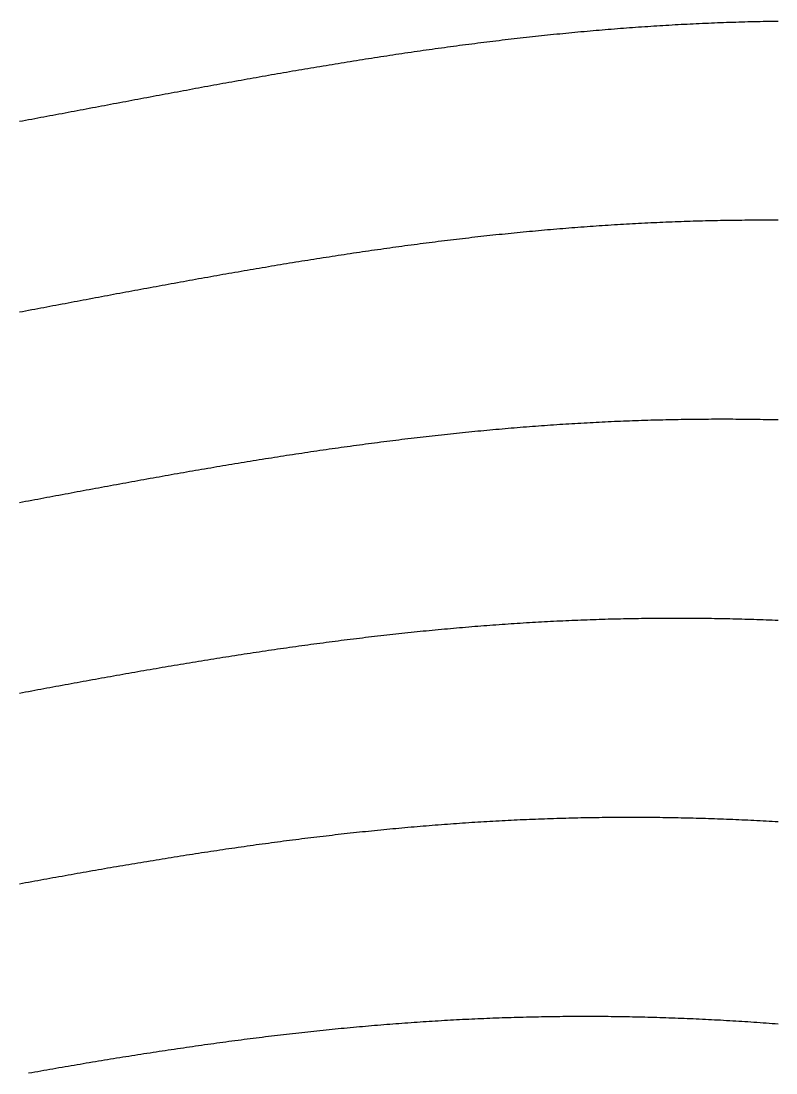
# Model space of a CAD drawing. Header units: millimetres. Extents: x 8 to 88, y 8 to 87.
# Drawn here: x 34.93 to 61.47, y 8 to 44.99 of the extents above; entities that cross this region are included whole.
import ezdxf

# ---------------------------------------------------------------- set-up
doc = ezdxf.new("R2010")
doc.units = ezdxf.units.MM
doc.layers.add('STUDY_GUIDES', color=7, linetype='Continuous')

msp = doc.modelspace()

# ---------------------------------------------------------------- linework, layer by layer
at = {"layer": 'STUDY_GUIDES'}
for points in [[(34.88, 41.4671), (34.9867, 41.4869), (35.0933, 41.5067), (35.2, 41.5265), (35.3067, 41.5464), (35.4133, 41.5663), (35.52, 41.5862), (35.6267, 41.6061), (35.7333, 41.6261), (35.84, 41.646), (35.9467, 41.666), (36.0533, 41.686), (36.16, 41.706), (36.2667, 41.726), (36.3733, 41.746), (36.48, 41.7661), (36.5867, 41.7861), (36.6933, 41.8062), (36.8, 41.8262), (36.9067, 41.8463), (37.0133, 41.8664), (37.12, 41.8865), (37.2267, 41.9066), (37.3333, 41.9267), (37.44, 41.9468), (37.5467, 41.9669), (37.6533, 41.987), (37.76, 42.0071), (37.8667, 42.0272), (37.9733, 42.0473), (38.08, 42.0674), (38.1867, 42.0875), (38.2933, 42.1076), (38.4, 42.1277), (38.5067, 42.1478), (38.6133, 42.1679), (38.72, 42.1879), (38.8267, 42.208), (38.9333, 42.228), (39.04, 42.2481), (39.1467, 42.2681), (39.2533, 42.2881), (39.36, 42.3081), (39.4667, 42.3281), (39.5733, 42.3481), (39.68, 42.3681), (39.7867, 42.388), (39.8933, 42.408), (40, 42.4279), (40.1067, 42.4478), (40.2133, 42.4676), (40.32, 42.4875), (40.4267, 42.5073), (40.5333, 42.5271), (40.64, 42.5469), (40.7467, 42.5666), (40.8533, 42.5864), (40.96, 42.6061), (41.0667, 42.6258), (41.1733, 42.6454), (41.28, 42.665), (41.3867, 42.6846), (41.4933, 42.7042), (41.6, 42.7237), (41.7067, 42.7432), (41.8133, 42.7627), (41.92, 42.7821), (42.0267, 42.8015), (42.1333, 42.8209), (42.24, 42.8402), (42.3467, 42.8595), (42.4533, 42.8787), (42.56, 42.8979), (42.6667, 42.9171), (42.7733, 42.9362), (42.88, 42.9553), (42.9867, 42.9743), (43.0933, 42.9933), (43.2, 43.0123), (43.3067, 43.0312), (43.4133, 43.05), (43.52, 43.0688), (43.6267, 43.0876), (43.7333, 43.1063), (43.84, 43.125), (43.9467, 43.1436), (44.0533, 43.1621), (44.16, 43.1807), (44.2667, 43.1991), (44.3733, 43.2175), (44.48, 43.2359), (44.5867, 43.2542), (44.6933, 43.2724), (44.8, 43.2906), (44.9067, 43.3087), (45.0133, 43.3268), (45.12, 43.3448), (45.2267, 43.3627), (45.3333, 43.3806), (45.44, 43.3984), (45.5467, 43.4162), (45.6533, 43.4339), (45.76, 43.4515), (45.8667, 43.469), (45.9733, 43.4865), (46.08, 43.504), (46.1867, 43.5213), (46.2933, 43.5386), (46.4, 43.5559), (46.5067, 43.573), (46.6133, 43.5901), (46.72, 43.6071), (46.8267, 43.6241), (46.9333, 43.6409), (47.04, 43.6577), (47.1467, 43.6744), (47.2533, 43.6911), (47.36, 43.7076), (47.4667, 43.7241), (47.5733, 43.7406), (47.68, 43.7569), (47.7867, 43.7732), (47.8933, 43.7893), (48, 43.8054), (48.1067, 43.8214), (48.2133, 43.8374), (48.32, 43.8532), (48.4267, 43.869), (48.5333, 43.8847), (48.64, 43.9003), (48.7467, 43.9158), (48.8533, 43.9312), (48.96, 43.9466), (49.0667, 43.9618), (49.1733, 43.977), (49.28, 43.9921), (49.3867, 44.0071), (49.4933, 44.022), (49.6, 44.0368), (49.7067, 44.0515), (49.8133, 44.0661), (49.92, 44.0806), (50.0267, 44.0951), (50.1333, 44.1094), (50.24, 44.1237), (50.3467, 44.1378), (50.4533, 44.1519), (50.56, 44.1658), (50.6667, 44.1797), (50.7733, 44.1935), (50.88, 44.2071), (50.9867, 44.2207), (51.0933, 44.2342), (51.2, 44.2475), (51.3067, 44.2608), (51.4133, 44.274), (51.52, 44.287), (51.6267, 44.3), (51.7333, 44.3129), (51.84, 44.3256), (51.9467, 44.3383), (52.0533, 44.3508), (52.16, 44.3632), (52.2667, 44.3756), (52.3733, 44.3878), (52.48, 44.3999), (52.5867, 44.4119), (52.6933, 44.4238), (52.8, 44.4356), (52.9067, 44.4473), (53.0133, 44.4589), (53.12, 44.4703), (53.2267, 44.4817), (53.3333, 44.4929), (53.44, 44.5041), (53.5467, 44.5151), (53.6533, 44.526), (53.76, 44.5368), (53.8667, 44.5475), (53.9733, 44.558), (54.08, 44.5685), (54.1867, 44.5788), (54.2933, 44.589), (54.4, 44.5991), (54.5067, 44.6091), (54.6133, 44.619), (54.72, 44.6287), (54.8267, 44.6383), (54.9333, 44.6478), (55.04, 44.6572), (55.1467, 44.6665), (55.2533, 44.6757), (55.36, 44.6847), (55.4667, 44.6936), (55.5733, 44.7024), (55.68, 44.7111), (55.7867, 44.7196), (55.8933, 44.728), (56, 44.7364), (56.1067, 44.7445), (56.2133, 44.7526), (56.32, 44.7605), (56.4267, 44.7683), (56.5333, 44.776), (56.64, 44.7836), (56.7467, 44.791), (56.8533, 44.7983), (56.96, 44.8055), (57.0667, 44.8126), (57.1733, 44.8195), (57.28, 44.8263), (57.3867, 44.833), (57.4933, 44.8395), (57.6, 44.846), (57.7067, 44.8523), (57.8133, 44.8584), (57.92, 44.8645), (58.0267, 44.8704), (58.1333, 44.8762), (58.24, 44.8818), (58.3467, 44.8873), (58.4533, 44.8927), (58.56, 44.898), (58.6667, 44.9031), (58.7733, 44.9081), (58.88, 44.913), (58.9867, 44.9177), (59.0933, 44.9223), (59.2, 44.9268), (59.3067, 44.9312), (59.4133, 44.9354), (59.52, 44.9395), (59.6267, 44.9434), (59.7333, 44.9472), (59.84, 44.9509), (59.9467, 44.9545), (60.0533, 44.9579), (60.16, 44.9612), (60.2667, 44.9644), (60.3733, 44.9674), (60.48, 44.9703), (60.5867, 44.973), (60.6933, 44.9757), (60.8, 44.9781), (60.9067, 44.9805), (61.0133, 44.9827), (61.12, 44.9848), (61.2267, 44.9868), (61.3333, 44.9886), (61.44, 44.9903), (61.5467, 44.9918)], [(34.88, 34.7645), (34.9867, 34.7845), (35.0933, 34.8046), (35.2, 34.8247), (35.3067, 34.8447), (35.4133, 34.8648), (35.52, 34.8849), (35.6267, 34.905), (35.7333, 34.9251), (35.84, 34.9452), (35.9467, 34.9653), (36.0533, 34.9854), (36.16, 35.0055), (36.2667, 35.0256), (36.3733, 35.0457), (36.48, 35.0658), (36.5867, 35.0859), (36.6933, 35.106), (36.8, 35.1261), (36.9067, 35.1462), (37.0133, 35.1663), (37.12, 35.1863), (37.2267, 35.2064), (37.3333, 35.2265), (37.44, 35.2465), (37.5467, 35.2665), (37.6533, 35.2866), (37.76, 35.3066), (37.8667, 35.3266), (37.9733, 35.3465), (38.08, 35.3665), (38.1867, 35.3864), (38.2933, 35.4064), (38.4, 35.4263), (38.5067, 35.4462), (38.6133, 35.4661), (38.72, 35.4859), (38.8267, 35.5057), (38.9333, 35.5255), (39.04, 35.5453), (39.1467, 35.5651), (39.2533, 35.5848), (39.36, 35.6045), (39.4667, 35.6242), (39.5733, 35.6439), (39.68, 35.6635), (39.7867, 35.6831), (39.8933, 35.7026), (40, 35.7222), (40.1067, 35.7417), (40.2133, 35.7611), (40.32, 35.7806), (40.4267, 35.8), (40.5333, 35.8193), (40.64, 35.8386), (40.7467, 35.8579), (40.8533, 35.8772), (40.96, 35.8964), (41.0667, 35.9155), (41.1733, 35.9347), (41.28, 35.9538), (41.3867, 35.9728), (41.4933, 35.9918), (41.6, 36.0108), (41.7067, 36.0297), (41.8133, 36.0485), (41.92, 36.0673), (42.0267, 36.0861), (42.1333, 36.1048), (42.24, 36.1235), (42.3467, 36.1421), (42.4533, 36.1607), (42.56, 36.1792), (42.6667, 36.1976), (42.7733, 36.2161), (42.88, 36.2344), (42.9867, 36.2527), (43.0933, 36.2709), (43.2, 36.2891), (43.3067, 36.3073), (43.4133, 36.3253), (43.52, 36.3433), (43.6267, 36.3613), (43.7333, 36.3792), (43.84, 36.397), (43.9467, 36.4148), (44.0533, 36.4325), (44.16, 36.4501), (44.2667, 36.4677), (44.3733, 36.4852), (44.48, 36.5026), (44.5867, 36.52), (44.6933, 36.5373), (44.8, 36.5545), (44.9067, 36.5717), (45.0133, 36.5887), (45.12, 36.6058), (45.2267, 36.6227), (45.3333, 36.6396), (45.44, 36.6564), (45.5467, 36.6731), (45.6533, 36.6898), (45.76, 36.7063), (45.8667, 36.7228), (45.9733, 36.7393), (46.08, 36.7556), (46.1867, 36.7719), (46.2933, 36.7881), (46.4, 36.8042), (46.5067, 36.8202), (46.6133, 36.8361), (46.72, 36.852), (46.8267, 36.8678), (46.9333, 36.8834), (47.04, 36.8991), (47.1467, 36.9146), (47.2533, 36.93), (47.36, 36.9454), (47.4667, 36.9606), (47.5733, 36.9758), (47.68, 36.9909), (47.7867, 37.0059), (47.8933, 37.0208), (48, 37.0356), (48.1067, 37.0503), (48.2133, 37.065), (48.32, 37.0795), (48.4267, 37.0939), (48.5333, 37.1083), (48.64, 37.1225), (48.7467, 37.1367), (48.8533, 37.1508), (48.96, 37.1647), (49.0667, 37.1786), (49.1733, 37.1924), (49.28, 37.2061), (49.3867, 37.2196), (49.4933, 37.2331), (49.6, 37.2465), (49.7067, 37.2598), (49.8133, 37.2729), (49.92, 37.286), (50.0267, 37.299), (50.1333, 37.3118), (50.24, 37.3246), (50.3467, 37.3373), (50.4533, 37.3498), (50.56, 37.3623), (50.6667, 37.3746), (50.7733, 37.3868), (50.88, 37.399), (50.9867, 37.411), (51.0933, 37.4229), (51.2, 37.4347), (51.3067, 37.4464), (51.4133, 37.458), (51.52, 37.4694), (51.6267, 37.4808), (51.7333, 37.4921), (51.84, 37.5032), (51.9467, 37.5142), (52.0533, 37.5251), (52.16, 37.5359), (52.2667, 37.5466), (52.3733, 37.5572), (52.48, 37.5676), (52.5867, 37.578), (52.6933, 37.5882), (52.8, 37.5983), (52.9067, 37.6083), (53.0133, 37.6182), (53.12, 37.6279), (53.2267, 37.6376), (53.3333, 37.6471), (53.44, 37.6565), (53.5467, 37.6658), (53.6533, 37.6749), (53.76, 37.684), (53.8667, 37.6929), (53.9733, 37.7017), (54.08, 37.7104), (54.1867, 37.7189), (54.2933, 37.7274), (54.4, 37.7357), (54.5067, 37.7439), (54.6133, 37.752), (54.72, 37.7599), (54.8267, 37.7677), (54.9333, 37.7754), (55.04, 37.783), (55.1467, 37.7904), (55.2533, 37.7978), (55.36, 37.8049), (55.4667, 37.812), (55.5733, 37.819), (55.68, 37.8258), (55.7867, 37.8325), (55.8933, 37.839), (56, 37.8455), (56.1067, 37.8518), (56.2133, 37.8579), (56.32, 37.864), (56.4267, 37.8699), (56.5333, 37.8757), (56.64, 37.8814), (56.7467, 37.8869), (56.8533, 37.8923), (56.96, 37.8976), (57.0667, 37.9027), (57.1733, 37.9077), (57.28, 37.9126), (57.3867, 37.9174), (57.4933, 37.922), (57.6, 37.9265), (57.7067, 37.9308), (57.8133, 37.9351), (57.92, 37.9392), (58.0267, 37.9431), (58.1333, 37.947), (58.24, 37.9506), (58.3467, 37.9542), (58.4533, 37.9576), (58.56, 37.9609), (58.6667, 37.9641), (58.7733, 37.9671), (58.88, 37.9701), (58.9867, 37.9728), (59.0933, 37.9755), (59.2, 37.978), (59.3067, 37.9803), (59.4133, 37.9825), (59.52, 37.9846), (59.6267, 37.9866), (59.7333, 37.9884), (59.84, 37.9901), (59.9467, 37.9917), (60.0533, 37.9931), (60.16, 37.9944), (60.2667, 37.9956), (60.3733, 37.9966), (60.48, 37.9975), (60.5867, 37.9982), (60.6933, 37.9989), (60.8, 37.9994), (60.9067, 37.9997), (61.0133, 37.9999), (61.12, 38), (61.2267, 37.9999), (61.3333, 37.9998), (61.44, 37.9994), (61.5467, 37.999)], [(34.88, 28.0642), (34.9867, 28.0843), (35.0933, 28.1044), (35.2, 28.1245), (35.3067, 28.1446), (35.4133, 28.1647), (35.52, 28.1848), (35.6267, 28.2048), (35.7333, 28.2249), (35.84, 28.2449), (35.9467, 28.2649), (36.0533, 28.285), (36.16, 28.305), (36.2667, 28.325), (36.3733, 28.345), (36.48, 28.3649), (36.5867, 28.3849), (36.6933, 28.4048), (36.8, 28.4247), (36.9067, 28.4446), (37.0133, 28.4645), (37.12, 28.4843), (37.2267, 28.5042), (37.3333, 28.524), (37.44, 28.5438), (37.5467, 28.5635), (37.6533, 28.5833), (37.76, 28.603), (37.8667, 28.6226), (37.9733, 28.6423), (38.08, 28.6619), (38.1867, 28.6815), (38.2933, 28.7011), (38.4, 28.7206), (38.5067, 28.7401), (38.6133, 28.7596), (38.72, 28.779), (38.8267, 28.7984), (38.9333, 28.8178), (39.04, 28.8371), (39.1467, 28.8564), (39.2533, 28.8757), (39.36, 28.8949), (39.4667, 28.914), (39.5733, 28.9332), (39.68, 28.9522), (39.7867, 28.9713), (39.8933, 28.9903), (40, 29.0093), (40.1067, 29.0282), (40.2133, 29.047), (40.32, 29.0658), (40.4267, 29.0846), (40.5333, 29.1033), (40.64, 29.122), (40.7467, 29.1406), (40.8533, 29.1592), (40.96, 29.1777), (41.0667, 29.1962), (41.1733, 29.2146), (41.28, 29.233), (41.3867, 29.2513), (41.4933, 29.2695), (41.6, 29.2877), (41.7067, 29.3058), (41.8133, 29.3239), (41.92, 29.3419), (42.0267, 29.3599), (42.1333, 29.3778), (42.24, 29.3956), (42.3467, 29.4133), (42.4533, 29.4311), (42.56, 29.4487), (42.6667, 29.4663), (42.7733, 29.4838), (42.88, 29.5012), (42.9867, 29.5186), (43.0933, 29.5359), (43.2, 29.5531), (43.3067, 29.5703), (43.4133, 29.5874), (43.52, 29.6044), (43.6267, 29.6214), (43.7333, 29.6383), (43.84, 29.6551), (43.9467, 29.6718), (44.0533, 29.6884), (44.16, 29.705), (44.2667, 29.7215), (44.3733, 29.738), (44.48, 29.7543), (44.5867, 29.7706), (44.6933, 29.7868), (44.8, 29.8029), (44.9067, 29.8189), (45.0133, 29.8349), (45.12, 29.8507), (45.2267, 29.8665), (45.3333, 29.8822), (45.44, 29.8978), (45.5467, 29.9134), (45.6533, 29.9288), (45.76, 29.9442), (45.8667, 29.9594), (45.9733, 29.9746), (46.08, 29.9897), (46.1867, 30.0047), (46.2933, 30.0196), (46.4, 30.0344), (46.5067, 30.0492), (46.6133, 30.0638), (46.72, 30.0783), (46.8267, 30.0928), (46.9333, 30.1072), (47.04, 30.1214), (47.1467, 30.1356), (47.2533, 30.1497), (47.36, 30.1636), (47.4667, 30.1775), (47.5733, 30.1913), (47.68, 30.205), (47.7867, 30.2186), (47.8933, 30.2321), (48, 30.2454), (48.1067, 30.2587), (48.2133, 30.2719), (48.32, 30.285), (48.4267, 30.298), (48.5333, 30.3108), (48.64, 30.3236), (48.7467, 30.3363), (48.8533, 30.3488), (48.96, 30.3613), (49.0667, 30.3736), (49.1733, 30.3859), (49.28, 30.398), (49.3867, 30.41), (49.4933, 30.422), (49.6, 30.4338), (49.7067, 30.4455), (49.8133, 30.4571), (49.92, 30.4685), (50.0267, 30.4799), (50.1333, 30.4912), (50.24, 30.5023), (50.3467, 30.5133), (50.4533, 30.5243), (50.56, 30.5351), (50.6667, 30.5458), (50.7733, 30.5564), (50.88, 30.5668), (50.9867, 30.5772), (51.0933, 30.5874), (51.2, 30.5975), (51.3067, 30.6075), (51.4133, 30.6174), (51.52, 30.6272), (51.6267, 30.6368), (51.7333, 30.6463), (51.84, 30.6558), (51.9467, 30.6651), (52.0533, 30.6742), (52.16, 30.6833), (52.2667, 30.6922), (52.3733, 30.701), (52.48, 30.7097), (52.5867, 30.7183), (52.6933, 30.7267), (52.8, 30.735), (52.9067, 30.7432), (53.0133, 30.7513), (53.12, 30.7593), (53.2267, 30.7671), (53.3333, 30.7748), (53.44, 30.7824), (53.5467, 30.7898), (53.6533, 30.7972), (53.76, 30.8044), (53.8667, 30.8115), (53.9733, 30.8184), (54.08, 30.8252), (54.1867, 30.8319), (54.2933, 30.8385), (54.4, 30.845), (54.5067, 30.8513), (54.6133, 30.8575), (54.72, 30.8635), (54.8267, 30.8694), (54.9333, 30.8752), (55.04, 30.8809), (55.1467, 30.8865), (55.2533, 30.8919), (55.36, 30.8972), (55.4667, 30.9023), (55.5733, 30.9073), (55.68, 30.9122), (55.7867, 30.917), (55.8933, 30.9216), (56, 30.9261), (56.1067, 30.9305), (56.2133, 30.9347), (56.32, 30.9388), (56.4267, 30.9428), (56.5333, 30.9467), (56.64, 30.9504), (56.7467, 30.9539), (56.8533, 30.9574), (56.96, 30.9607), (57.0667, 30.9639), (57.1733, 30.9669), (57.28, 30.9698), (57.3867, 30.9726), (57.4933, 30.9752), (57.6, 30.9778), (57.7067, 30.9801), (57.8133, 30.9824), (57.92, 30.9845), (58.0267, 30.9865), (58.1333, 30.9883), (58.24, 30.99), (58.3467, 30.9916), (58.4533, 30.993), (58.56, 30.9943), (58.6667, 30.9955), (58.7733, 30.9965), (58.88, 30.9974), (58.9867, 30.9982), (59.0933, 30.9988), (59.2, 30.9993), (59.3067, 30.9997), (59.4133, 30.9999), (59.52, 31), (59.6267, 31), (59.7333, 30.9998), (59.84, 30.9995), (59.9467, 30.999), (60.0533, 30.9984), (60.16, 30.9977), (60.2667, 30.9969), (60.3733, 30.9959), (60.48, 30.9948), (60.5867, 30.9935), (60.6933, 30.9921), (60.8, 30.9906), (60.9067, 30.9889), (61.0133, 30.9871), (61.12, 30.9852), (61.2267, 30.9832), (61.3333, 30.981), (61.44, 30.9786), (61.5467, 30.9762)], [(34.88, 21.3633), (34.9867, 21.3833), (35.0933, 21.4032), (35.2, 21.4231), (35.3067, 21.443), (35.4133, 21.4629), (35.52, 21.4828), (35.6267, 21.5026), (35.7333, 21.5224), (35.84, 21.5422), (35.9467, 21.562), (36.0533, 21.5817), (36.16, 21.6014), (36.2667, 21.6211), (36.3733, 21.6407), (36.48, 21.6604), (36.5867, 21.68), (36.6933, 21.6995), (36.8, 21.7191), (36.9067, 21.7386), (37.0133, 21.758), (37.12, 21.7775), (37.2267, 21.7969), (37.3333, 21.8163), (37.44, 21.8356), (37.5467, 21.8549), (37.6533, 21.8741), (37.76, 21.8933), (37.8667, 21.9125), (37.9733, 21.9316), (38.08, 21.9507), (38.1867, 21.9698), (38.2933, 21.9888), (38.4, 22.0078), (38.5067, 22.0267), (38.6133, 22.0455), (38.72, 22.0644), (38.8267, 22.0831), (38.9333, 22.1019), (39.04, 22.1205), (39.1467, 22.1392), (39.2533, 22.1577), (39.36, 22.1763), (39.4667, 22.1947), (39.5733, 22.2131), (39.68, 22.2315), (39.7867, 22.2498), (39.8933, 22.2681), (40, 22.2863), (40.1067, 22.3044), (40.2133, 22.3225), (40.32, 22.3405), (40.4267, 22.3584), (40.5333, 22.3763), (40.64, 22.3942), (40.7467, 22.4119), (40.8533, 22.4297), (40.96, 22.4473), (41.0667, 22.4649), (41.1733, 22.4824), (41.28, 22.4998), (41.3867, 22.5172), (41.4933, 22.5345), (41.6, 22.5518), (41.7067, 22.5689), (41.8133, 22.586), (41.92, 22.6031), (42.0267, 22.62), (42.1333, 22.6369), (42.24, 22.6537), (42.3467, 22.6705), (42.4533, 22.6871), (42.56, 22.7037), (42.6667, 22.7202), (42.7733, 22.7367), (42.88, 22.753), (42.9867, 22.7693), (43.0933, 22.7855), (43.2, 22.8016), (43.3067, 22.8176), (43.4133, 22.8336), (43.52, 22.8495), (43.6267, 22.8653), (43.7333, 22.881), (43.84, 22.8966), (43.9467, 22.9121), (44.0533, 22.9276), (44.16, 22.9429), (44.2667, 22.9582), (44.3733, 22.9734), (44.48, 22.9885), (44.5867, 23.0035), (44.6933, 23.0184), (44.8, 23.0333), (44.9067, 23.048), (45.0133, 23.0626), (45.12, 23.0772), (45.2267, 23.0917), (45.3333, 23.106), (45.44, 23.1203), (45.5467, 23.1345), (45.6533, 23.1486), (45.76, 23.1625), (45.8667, 23.1764), (45.9733, 23.1902), (46.08, 23.2039), (46.1867, 23.2175), (46.2933, 23.231), (46.4, 23.2444), (46.5067, 23.2577), (46.6133, 23.2709), (46.72, 23.2839), (46.8267, 23.2969), (46.9333, 23.3098), (47.04, 23.3226), (47.1467, 23.3353), (47.2533, 23.3478), (47.36, 23.3603), (47.4667, 23.3727), (47.5733, 23.3849), (47.68, 23.3971), (47.7867, 23.4091), (47.8933, 23.421), (48, 23.4328), (48.1067, 23.4445), (48.2133, 23.4561), (48.32, 23.4676), (48.4267, 23.479), (48.5333, 23.4903), (48.64, 23.5014), (48.7467, 23.5125), (48.8533, 23.5234), (48.96, 23.5342), (49.0667, 23.5449), (49.1733, 23.5555), (49.28, 23.566), (49.3867, 23.5764), (49.4933, 23.5866), (49.6, 23.5967), (49.7067, 23.6067), (49.8133, 23.6166), (49.92, 23.6264), (50.0267, 23.6361), (50.1333, 23.6456), (50.24, 23.655), (50.3467, 23.6643), (50.4533, 23.6735), (50.56, 23.6826), (50.6667, 23.6915), (50.7733, 23.7003), (50.88, 23.709), (50.9867, 23.7176), (51.0933, 23.7261), (51.2, 23.7344), (51.3067, 23.7426), (51.4133, 23.7507), (51.52, 23.7586), (51.6267, 23.7665), (51.7333, 23.7742), (51.84, 23.7818), (51.9467, 23.7893), (52.0533, 23.7966), (52.16, 23.8038), (52.2667, 23.8109), (52.3733, 23.8179), (52.48, 23.8247), (52.5867, 23.8314), (52.6933, 23.838), (52.8, 23.8444), (52.9067, 23.8508), (53.0133, 23.857), (53.12, 23.863), (53.2267, 23.869), (53.3333, 23.8748), (53.44, 23.8805), (53.5467, 23.886), (53.6533, 23.8915), (53.76, 23.8967), (53.8667, 23.9019), (53.9733, 23.9069), (54.08, 23.9119), (54.1867, 23.9166), (54.2933, 23.9213), (54.4, 23.9258), (54.5067, 23.9302), (54.6133, 23.9344), (54.72, 23.9385), (54.8267, 23.9425), (54.9333, 23.9464), (55.04, 23.9501), (55.1467, 23.9537), (55.2533, 23.9571), (55.36, 23.9604), (55.4667, 23.9636), (55.5733, 23.9667), (55.68, 23.9696), (55.7867, 23.9724), (55.8933, 23.975), (56, 23.9776), (56.1067, 23.98), (56.2133, 23.9822), (56.32, 23.9843), (56.4267, 23.9863), (56.5333, 23.9882), (56.64, 23.9899), (56.7467, 23.9915), (56.8533, 23.9929), (56.96, 23.9942), (57.0667, 23.9954), (57.1733, 23.9964), (57.28, 23.9974), (57.3867, 23.9981), (57.4933, 23.9988), (57.6, 23.9993), (57.7067, 23.9997), (57.8133, 23.9999), (57.92, 24), (58.0267, 24), (58.1333, 23.9998), (58.24, 23.9995), (58.3467, 23.9991), (58.4533, 23.9985), (58.56, 23.9978), (58.6667, 23.9969), (58.7733, 23.996), (58.88, 23.9949), (58.9867, 23.9936), (59.0933, 23.9922), (59.2, 23.9907), (59.3067, 23.9891), (59.4133, 23.9873), (59.52, 23.9854), (59.6267, 23.9833), (59.7333, 23.9811), (59.84, 23.9788), (59.9467, 23.9764), (60.0533, 23.9738), (60.16, 23.9711), (60.2667, 23.9682), (60.3733, 23.9652), (60.48, 23.9621), (60.5867, 23.9589), (60.6933, 23.9555), (60.8, 23.952), (60.9067, 23.9483), (61.0133, 23.9445), (61.12, 23.9406), (61.2267, 23.9366), (61.3333, 23.9324), (61.44, 23.9281), (61.5467, 23.9236)], [(34.88, 14.6588), (34.9867, 14.6784), (35.0933, 14.698), (35.2, 14.7175), (35.3067, 14.737), (35.4133, 14.7565), (35.52, 14.7759), (35.6267, 14.7954), (35.7333, 14.8147), (35.84, 14.8341), (35.9467, 14.8533), (36.0533, 14.8726), (36.16, 14.8918), (36.2667, 14.911), (36.3733, 14.9301), (36.48, 14.9492), (36.5867, 14.9683), (36.6933, 14.9873), (36.8, 15.0063), (36.9067, 15.0252), (37.0133, 15.044), (37.12, 15.0629), (37.2267, 15.0816), (37.3333, 15.1004), (37.44, 15.1191), (37.5467, 15.1377), (37.6533, 15.1563), (37.76, 15.1748), (37.8667, 15.1933), (37.9733, 15.2117), (38.08, 15.2301), (38.1867, 15.2484), (38.2933, 15.2666), (38.4, 15.2848), (38.5067, 15.303), (38.6133, 15.321), (38.72, 15.3391), (38.8267, 15.357), (38.9333, 15.3749), (39.04, 15.3928), (39.1467, 15.4105), (39.2533, 15.4283), (39.36, 15.4459), (39.4667, 15.4635), (39.5733, 15.481), (39.68, 15.4985), (39.7867, 15.5158), (39.8933, 15.5332), (40, 15.5504), (40.1067, 15.5676), (40.2133, 15.5847), (40.32, 15.6017), (40.4267, 15.6187), (40.5333, 15.6356), (40.64, 15.6524), (40.7467, 15.6691), (40.8533, 15.6858), (40.96, 15.7024), (41.0667, 15.7189), (41.1733, 15.7354), (41.28, 15.7517), (41.3867, 15.768), (41.4933, 15.7842), (41.6, 15.8003), (41.7067, 15.8164), (41.8133, 15.8323), (41.92, 15.8482), (42.0267, 15.864), (42.1333, 15.8797), (42.24, 15.8954), (42.3467, 15.9109), (42.4533, 15.9264), (42.56, 15.9417), (42.6667, 15.957), (42.7733, 15.9722), (42.88, 15.9873), (42.9867, 16.0023), (43.0933, 16.0173), (43.2, 16.0321), (43.3067, 16.0468), (43.4133, 16.0615), (43.52, 16.076), (43.6267, 16.0905), (43.7333, 16.1049), (43.84, 16.1192), (43.9467, 16.1334), (44.0533, 16.1474), (44.16, 16.1614), (44.2667, 16.1753), (44.3733, 16.1891), (44.48, 16.2028), (44.5867, 16.2164), (44.6933, 16.2299), (44.8, 16.2433), (44.9067, 16.2566), (45.0133, 16.2698), (45.12, 16.2829), (45.2267, 16.2959), (45.3333, 16.3088), (45.44, 16.3216), (45.5467, 16.3343), (45.6533, 16.3468), (45.76, 16.3593), (45.8667, 16.3717), (45.9733, 16.3839), (46.08, 16.3961), (46.1867, 16.4081), (46.2933, 16.4201), (46.4, 16.4319), (46.5067, 16.4436), (46.6133, 16.4552), (46.72, 16.4667), (46.8267, 16.4781), (46.9333, 16.4894), (47.04, 16.5006), (47.1467, 16.5116), (47.2533, 16.5225), (47.36, 16.5334), (47.4667, 16.5441), (47.5733, 16.5547), (47.68, 16.5652), (47.7867, 16.5755), (47.8933, 16.5858), (48, 16.5959), (48.1067, 16.6059), (48.2133, 16.6158), (48.32, 16.6256), (48.4267, 16.6353), (48.5333, 16.6448), (48.64, 16.6543), (48.7467, 16.6636), (48.8533, 16.6728), (48.96, 16.6819), (49.0667, 16.6908), (49.1733, 16.6996), (49.28, 16.7083), (49.3867, 16.7169), (49.4933, 16.7254), (49.6, 16.7337), (49.7067, 16.742), (49.8133, 16.75), (49.92, 16.758), (50.0267, 16.7659), (50.1333, 16.7736), (50.24, 16.7812), (50.3467, 16.7887), (50.4533, 16.796), (50.56, 16.8032), (50.6667, 16.8103), (50.7733, 16.8173), (50.88, 16.8242), (50.9867, 16.8309), (51.0933, 16.8375), (51.2, 16.8439), (51.3067, 16.8503), (51.4133, 16.8565), (51.52, 16.8626), (51.6267, 16.8685), (51.7333, 16.8743), (51.84, 16.88), (51.9467, 16.8856), (52.0533, 16.891), (52.16, 16.8963), (52.2667, 16.9015), (52.3733, 16.9066), (52.48, 16.9115), (52.5867, 16.9163), (52.6933, 16.9209), (52.8, 16.9254), (52.9067, 16.9298), (53.0133, 16.9341), (53.12, 16.9382), (53.2267, 16.9422), (53.3333, 16.9461), (53.44, 16.9498), (53.5467, 16.9534), (53.6533, 16.9568), (53.76, 16.9602), (53.8667, 16.9634), (53.9733, 16.9664), (54.08, 16.9694), (54.1867, 16.9722), (54.2933, 16.9748), (54.4, 16.9774), (54.5067, 16.9798), (54.6133, 16.982), (54.72, 16.9842), (54.8267, 16.9862), (54.9333, 16.988), (55.04, 16.9897), (55.1467, 16.9913), (55.2533, 16.9928), (55.36, 16.9941), (55.4667, 16.9953), (55.5733, 16.9964), (55.68, 16.9973), (55.7867, 16.9981), (55.8933, 16.9987), (56, 16.9992), (56.1067, 16.9996), (56.2133, 16.9999), (56.32, 17), (56.4267, 17), (56.5333, 16.9998), (56.64, 16.9995), (56.7467, 16.9991), (56.8533, 16.9985), (56.96, 16.9978), (57.0667, 16.997), (57.1733, 16.996), (57.28, 16.9949), (57.3867, 16.9937), (57.4933, 16.9923), (57.6, 16.9908), (57.7067, 16.9892), (57.8133, 16.9874), (57.92, 16.9855), (58.0267, 16.9835), (58.1333, 16.9813), (58.24, 16.979), (58.3467, 16.9766), (58.4533, 16.974), (58.56, 16.9713), (58.6667, 16.9684), (58.7733, 16.9655), (58.88, 16.9624), (58.9867, 16.9591), (59.0933, 16.9557), (59.2, 16.9522), (59.3067, 16.9486), (59.4133, 16.9448), (59.52, 16.9409), (59.6267, 16.9369), (59.7333, 16.9327), (59.84, 16.9284), (59.9467, 16.924), (60.0533, 16.9194), (60.16, 16.9147), (60.2667, 16.9099), (60.3733, 16.9049), (60.48, 16.8999), (60.5867, 16.8946), (60.6933, 16.8893), (60.8, 16.8838), (60.9067, 16.8782), (61.0133, 16.8725), (61.12, 16.8666), (61.2267, 16.8606), (61.3333, 16.8545), (61.44, 16.8482), (61.5467, 16.8419)], [(35.2, 8.0048), (35.3067, 8.0237), (35.4133, 8.0425), (35.52, 8.0614), (35.6267, 8.0802), (35.7333, 8.0989), (35.84, 8.1176), (35.9467, 8.1362), (36.0533, 8.1548), (36.16, 8.1733), (36.2667, 8.1918), (36.3733, 8.2102), (36.48, 8.2286), (36.5867, 8.2469), (36.6933, 8.2652), (36.8, 8.2834), (36.9067, 8.3015), (37.0133, 8.3196), (37.12, 8.3376), (37.2267, 8.3556), (37.3333, 8.3735), (37.44, 8.3913), (37.5467, 8.4091), (37.6533, 8.4268), (37.76, 8.4445), (37.8667, 8.4621), (37.9733, 8.4796), (38.08, 8.4971), (38.1867, 8.5145), (38.2933, 8.5318), (38.4, 8.549), (38.5067, 8.5662), (38.6133, 8.5833), (38.72, 8.6004), (38.8267, 8.6173), (38.9333, 8.6342), (39.04, 8.6511), (39.1467, 8.6678), (39.2533, 8.6845), (39.36, 8.7011), (39.4667, 8.7176), (39.5733, 8.7341), (39.68, 8.7504), (39.7867, 8.7667), (39.8933, 8.7829), (40, 8.7991), (40.1067, 8.8151), (40.2133, 8.8311), (40.32, 8.847), (40.4267, 8.8628), (40.5333, 8.8785), (40.64, 8.8941), (40.7467, 8.9097), (40.8533, 8.9251), (40.96, 8.9405), (41.0667, 8.9558), (41.1733, 8.971), (41.28, 8.9861), (41.3867, 9.0011), (41.4933, 9.0161), (41.6, 9.0309), (41.7067, 9.0457), (41.8133, 9.0603), (41.92, 9.0749), (42.0267, 9.0894), (42.1333, 9.1038), (42.24, 9.118), (42.3467, 9.1322), (42.4533, 9.1463), (42.56, 9.1603), (42.6667, 9.1742), (42.7733, 9.188), (42.88, 9.2017), (42.9867, 9.2153), (43.0933, 9.2289), (43.2, 9.2423), (43.3067, 9.2556), (43.4133, 9.2688), (43.52, 9.2819), (43.6267, 9.2949), (43.7333, 9.3078), (43.84, 9.3206), (43.9467, 9.3333), (44.0533, 9.3459), (44.16, 9.3583), (44.2667, 9.3707), (44.3733, 9.383), (44.48, 9.3951), (44.5867, 9.4072), (44.6933, 9.4191), (44.8, 9.431), (44.9067, 9.4427), (45.0133, 9.4543), (45.12, 9.4658), (45.2267, 9.4772), (45.3333, 9.4885), (45.44, 9.4997), (45.5467, 9.5107), (45.6533, 9.5217), (45.76, 9.5325), (45.8667, 9.5432), (45.9733, 9.5538), (46.08, 9.5643), (46.1867, 9.5747), (46.2933, 9.585), (46.4, 9.5951), (46.5067, 9.6052), (46.6133, 9.6151), (46.72, 9.6249), (46.8267, 9.6345), (46.9333, 9.6441), (47.04, 9.6535), (47.1467, 9.6629), (47.2533, 9.6721), (47.36, 9.6811), (47.4667, 9.6901), (47.5733, 9.6989), (47.68, 9.7077), (47.7867, 9.7163), (47.8933, 9.7247), (48, 9.7331), (48.1067, 9.7413), (48.2133, 9.7494), (48.32, 9.7574), (48.4267, 9.7653), (48.5333, 9.773), (48.64, 9.7806), (48.7467, 9.7881), (48.8533, 9.7954), (48.96, 9.8027), (49.0667, 9.8098), (49.1733, 9.8168), (49.28, 9.8236), (49.3867, 9.8304), (49.4933, 9.837), (49.6, 9.8434), (49.7067, 9.8498), (49.8133, 9.856), (49.92, 9.8621), (50.0267, 9.868), (50.1333, 9.8739), (50.24, 9.8796), (50.3467, 9.8852), (50.4533, 9.8906), (50.56, 9.8959), (50.6667, 9.9011), (50.7733, 9.9062), (50.88, 9.9111), (50.9867, 9.9159), (51.0933, 9.9205), (51.2, 9.9251), (51.3067, 9.9295), (51.4133, 9.9337), (51.52, 9.9379), (51.6267, 9.9419), (51.7333, 9.9458), (51.84, 9.9495), (51.9467, 9.9531), (52.0533, 9.9566), (52.16, 9.9599), (52.2667, 9.9631), (52.3733, 9.9662), (52.48, 9.9691), (52.5867, 9.972), (52.6933, 9.9746), (52.8, 9.9772), (52.9067, 9.9796), (53.0133, 9.9819), (53.12, 9.984), (53.2267, 9.986), (53.3333, 9.9879), (53.44, 9.9896), (53.5467, 9.9912), (53.6533, 9.9927), (53.76, 9.994), (53.8667, 9.9952), (53.9733, 9.9963), (54.08, 9.9972), (54.1867, 9.998), (54.2933, 9.9987), (54.4, 9.9992), (54.5067, 9.9996), (54.6133, 9.9999), (54.72, 10), (54.8267, 10), (54.9333, 9.9998), (55.04, 9.9996), (55.1467, 9.9991), (55.2533, 9.9986), (55.36, 9.9979), (55.4667, 9.9971), (55.5733, 9.9961), (55.68, 9.995), (55.7867, 9.9938), (55.8933, 9.9925), (56, 9.991), (56.1067, 9.9893), (56.2133, 9.9876), (56.32, 9.9857), (56.4267, 9.9837), (56.5333, 9.9815), (56.64, 9.9792), (56.7467, 9.9768), (56.8533, 9.9742), (56.96, 9.9715), (57.0667, 9.9687), (57.1733, 9.9657), (57.28, 9.9626), (57.3867, 9.9594), (57.4933, 9.956), (57.6, 9.9525), (57.7067, 9.9489), (57.8133, 9.9451), (57.92, 9.9412), (58.0267, 9.9372), (58.1333, 9.933), (58.24, 9.9288), (58.3467, 9.9243), (58.4533, 9.9198), (58.56, 9.9151), (58.6667, 9.9103), (58.7733, 9.9053), (58.88, 9.9003), (58.9867, 9.8951), (59.0933, 9.8897), (59.2, 9.8843), (59.3067, 9.8787), (59.4133, 9.8729), (59.52, 9.8671), (59.6267, 9.8611), (59.7333, 9.855), (59.84, 9.8487), (59.9467, 9.8424), (60.0533, 9.8359), (60.16, 9.8293), (60.2667, 9.8225), (60.3733, 9.8156), (60.48, 9.8086), (60.5867, 9.8015), (60.6933, 9.7942), (60.8, 9.7869), (60.9067, 9.7794), (61.0133, 9.7717), (61.12, 9.764), (61.2267, 9.7561), (61.3333, 9.7481), (61.44, 9.74), (61.5467, 9.7317)]]:
    msp.add_lwpolyline(points, dxfattribs=at)

doc.saveas('drawing.dxf')
